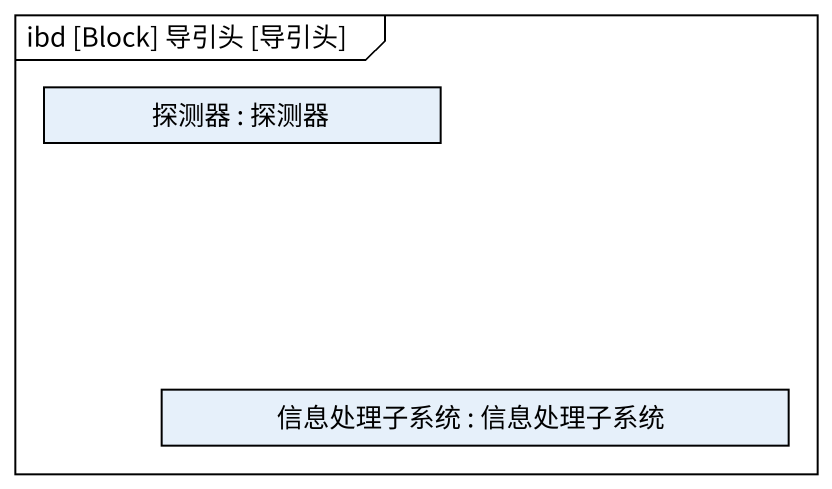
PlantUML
@startuml
mainframe ibd [Block] 导引头 [导引头]
rectangle "探测器 : 探测器" as 探测器
rectangle "信息处理子系统 : 信息处理子系统" as 信息处理子系统
@enduml
